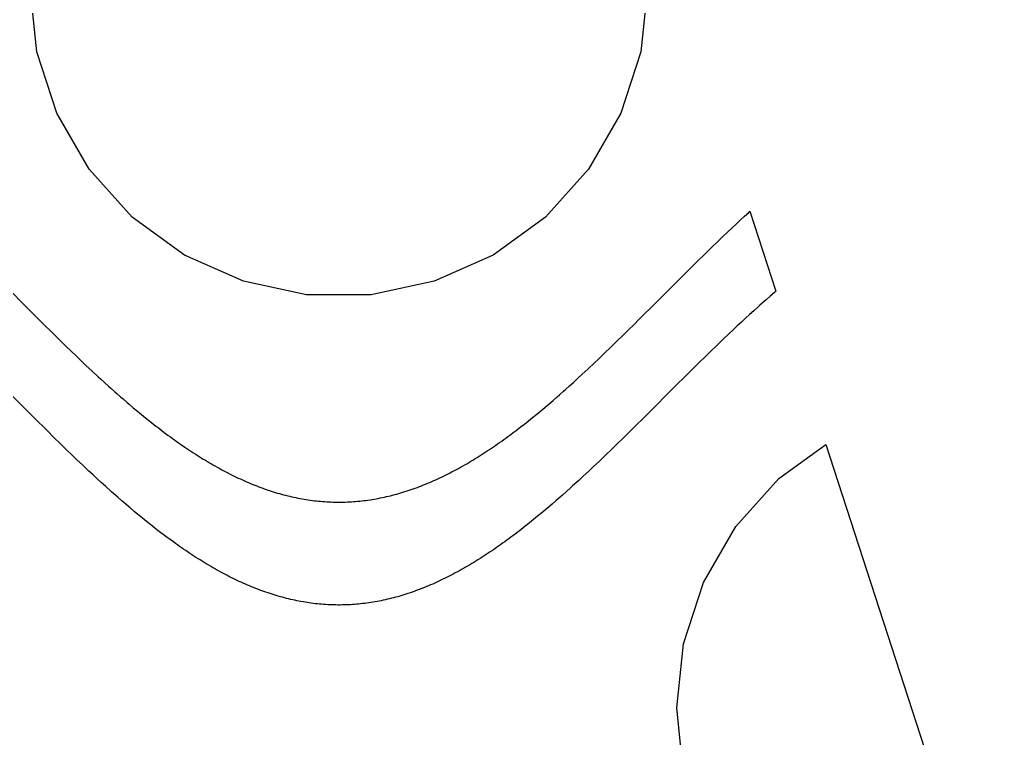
# Model space of a CAD drawing. Header units: metres. Extents: x -75 to 75, y 0 to 231.
# Drawn here: x 23.66 to 47.75, y 51.76 to 69.22 of the extents above; entities that cross this region are included whole.
import ezdxf

# ---------------------------------------------------------------- set-up
doc = ezdxf.new("R2010")
doc.units = ezdxf.units.M

msp = doc.modelspace()

# ---------------------------------------------------------------- linework, layer by layer
for p, q in [((24.0798, 68.4407), (23.9159, 70)), ((38.9159, 70), (38.752, 68.4407)), ((24.5643, 66.9495), (24.0798, 68.4407)), ((38.752, 68.4407), (38.2675, 66.9495)), ((25.3483, 65.5917), (24.5643, 66.9495)), ((38.2675, 66.9495), (37.4835, 65.5917)), ((26.3974, 64.4264), (25.3483, 65.5917)), ((37.4835, 65.5917), (36.4344, 64.4264)), ((41.3716, 64.5404), (41.4028, 64.5688)), ((41.4028, 64.5688), (42.0342, 62.6256)), ((27.6659, 63.5049), (26.3974, 64.4264)), ((36.4344, 64.4264), (35.1659, 63.5049)), ((41.0716, 64.263), (41.1716, 64.3562)), ((41.1716, 64.3562), (41.2716, 64.4487)), ((41.2716, 64.4487), (41.3716, 64.5404)), ((40.7216, 63.9314), (40.8716, 64.0745)), ((40.8716, 64.0745), (40.9716, 64.1691)), ((40.9716, 64.1691), (41.0716, 64.263)), ((40.4716, 63.6902), (40.6216, 63.8353)), ((40.6216, 63.8353), (40.7216, 63.9314)), ((40.3216, 63.544), (40.4716, 63.6902)), ((29.0983, 62.8671), (27.6659, 63.5049)), ((35.1659, 63.5049), (33.7335, 62.8671)), ((39.9216, 63.1499), (40.1216, 63.3476)), ((40.1216, 63.3476), (40.3216, 63.544)), ((39.7216, 62.9511), (39.9216, 63.1499)), ((23.1716, 62.8899), (24.0216, 62.0409)), ((30.6319, 62.5411), (29.0983, 62.8671)), ((33.7335, 62.8671), (32.1999, 62.5411)), ((39.1216, 62.3518), (39.7216, 62.9511)), ((42.0342, 62.6256), (41.9942, 62.5915)), ((32.1999, 62.5411), (30.6319, 62.5411)), ((41.7942, 62.4184), (41.7442, 62.3746)), ((41.8941, 62.5055), (41.7942, 62.4184)), ((41.9942, 62.5915), (41.8941, 62.5055)), ((38.7216, 61.9528), (39.1216, 62.3518)), ((41.4942, 62.1516), (41.3942, 62.061)), ((41.5942, 62.2415), (41.4942, 62.1516)), ((41.6442, 62.2861), (41.5942, 62.2415)), ((41.7442, 62.3746), (41.6442, 62.2861)), ((24.0216, 62.0409), (24.2216, 61.8421)), ((38.5716, 61.804), (38.7216, 61.9528)), ((41.2942, 61.9695), (41.1942, 61.8771)), ((41.3942, 62.061), (41.2942, 61.9695)), ((24.2216, 61.8421), (24.4716, 61.5952)), ((38.3216, 61.5574), (38.4716, 61.7051)), ((38.4716, 61.7051), (38.5716, 61.804)), ((40.9942, 61.6904), (40.8942, 61.5959)), ((41.0942, 61.7841), (40.9942, 61.6904)), ((41.1942, 61.8771), (41.0942, 61.7841)), ((24.4716, 61.5952), (24.6216, 61.4481)), ((24.6216, 61.4481), (24.7716, 61.302)), ((38.1716, 61.4105), (38.3216, 61.5574)), ((40.7442, 61.453), (40.5942, 61.3089)), ((40.8942, 61.5959), (40.7442, 61.453)), ((24.7716, 61.302), (24.9216, 61.1569)), ((37.8716, 61.1198), (38.0216, 61.2646)), ((38.0216, 61.2646), (38.1716, 61.4105)), ((40.5942, 61.3089), (40.4442, 61.1636)), ((24.9216, 61.1569), (25.0216, 61.0609)), ((25.0216, 61.0609), (25.1716, 60.9179)), ((37.6216, 60.8814), (37.7216, 60.9763)), ((37.7216, 60.9763), (37.8716, 61.1198)), ((40.2942, 61.0172), (40.1942, 60.919)), ((40.4442, 61.1636), (40.2942, 61.0172)), ((25.1716, 60.9179), (25.2716, 60.8234)), ((25.2716, 60.8234), (25.4216, 60.6828)), ((37.3216, 60.6007), (37.4716, 60.7402)), ((37.4716, 60.7402), (37.6216, 60.8814)), ((40.0442, 60.7713), (39.7942, 60.5234)), ((40.1942, 60.919), (40.0442, 60.7713)), ((25.4216, 60.6828), (25.5716, 60.5439)), ((25.5716, 60.5439), (25.6216, 60.498)), ((25.6216, 60.498), (25.7216, 60.4068)), ((37.1216, 60.4172), (37.2216, 60.5085)), ((37.2216, 60.5085), (37.3216, 60.6007)), ((39.7942, 60.5234), (39.6442, 60.374)), ((23.9442, 59.618), (23.1942, 60.3674)), ((25.7216, 60.4068), (25.8216, 60.3164)), ((25.8216, 60.3164), (25.8716, 60.2715)), ((25.8716, 60.2715), (25.9716, 60.1824)), ((36.8716, 60.1926), (36.9216, 60.2371)), ((36.9216, 60.2371), (37.0216, 60.3267)), ((37.0216, 60.3267), (37.1216, 60.4172)), ((39.6442, 60.374), (38.8442, 59.5748)), ((25.9716, 60.1824), (26.0216, 60.1382)), ((26.0216, 60.1382), (26.1216, 60.0506)), ((26.1216, 60.0506), (26.1716, 60.0071)), ((26.1716, 60.0071), (26.2716, 59.921)), ((36.5216, 59.888), (36.6216, 59.9738)), ((36.6216, 59.9738), (36.7216, 60.0606)), ((36.7216, 60.0606), (36.7716, 60.1044)), ((36.7716, 60.1044), (36.8716, 60.1926)), ((26.2716, 59.921), (26.3216, 59.8782)), ((26.3216, 59.8782), (26.4216, 59.7936)), ((26.4216, 59.7936), (26.5216, 59.7101)), ((36.2716, 59.6782), (36.3716, 59.7614)), ((36.3716, 59.7614), (36.4716, 59.8455)), ((36.4716, 59.8455), (36.5216, 59.888)), ((24.0942, 59.4687), (23.9442, 59.618)), ((26.5216, 59.7101), (26.5716, 59.6687)), ((26.5716, 59.6687), (26.6716, 59.5869)), ((26.6716, 59.5869), (26.7216, 59.5464)), ((26.7216, 59.5464), (26.8216, 59.4663)), ((36.0216, 59.4754), (36.0716, 59.5154)), ((36.0716, 59.5154), (36.1216, 59.5557)), ((36.1216, 59.5557), (36.2216, 59.6371)), ((36.2216, 59.6371), (36.2716, 59.6782)), ((38.8442, 59.5748), (38.5942, 59.3264)), ((24.2442, 59.3198), (24.0942, 59.4687)), ((24.3442, 59.2208), (24.2442, 59.3198)), ((26.8216, 59.4663), (26.8716, 59.4267)), ((26.8716, 59.4267), (26.9716, 59.3484)), ((26.9716, 59.3484), (27.0216, 59.3098)), ((27.0216, 59.3098), (27.1216, 59.2334)), ((35.7216, 59.2421), (35.7716, 59.2802)), ((35.7716, 59.2802), (35.8216, 59.3186)), ((35.8216, 59.3186), (35.9216, 59.3964)), ((35.9216, 59.3964), (36.0216, 59.4754)), ((38.5942, 59.3264), (38.4442, 59.1781)), ((24.4942, 59.073), (24.3442, 59.2208)), ((24.6442, 58.9261), (24.4942, 59.073)), ((27.1216, 59.2334), (27.1716, 59.1957)), ((27.1716, 59.1957), (27.2716, 59.1213)), ((27.2716, 59.1213), (27.3216, 59.0846)), ((27.3216, 59.0846), (27.3716, 59.0483)), ((27.3716, 59.0483), (27.4216, 59.0123)), ((27.4216, 59.0123), (27.5216, 58.9413)), ((35.3716, 58.9848), (35.4216, 59.0205)), ((35.4216, 59.0205), (35.4716, 59.0566)), ((35.4716, 59.0566), (35.5216, 59.0931)), ((35.5216, 59.0931), (35.5716, 59.1298)), ((35.5716, 59.1298), (35.6716, 59.2043)), ((35.6716, 59.2043), (35.7216, 59.2421)), ((38.2942, 59.0305), (38.1942, 58.9326)), ((38.4442, 59.1781), (38.2942, 59.0305)), ((24.7942, 58.7801), (24.6442, 58.9261)), ((24.9442, 58.6352), (24.7942, 58.7801)), ((27.5216, 58.9413), (27.5716, 58.9064)), ((27.5716, 58.9064), (27.6716, 58.8376)), ((27.6716, 58.8376), (27.7716, 58.7703)), ((27.7716, 58.7703), (27.8216, 58.7372)), ((35.0216, 58.7447), (35.0716, 58.7779)), ((35.0716, 58.7779), (35.1216, 58.8115)), ((35.1216, 58.8115), (35.1716, 58.8454)), ((35.1716, 58.8454), (35.2216, 58.8798)), ((35.2216, 58.8798), (35.2716, 58.9144)), ((35.2716, 58.9144), (35.3216, 58.9494)), ((35.3216, 58.9494), (35.3716, 58.9848)), ((38.0442, 58.7865), (37.8942, 58.6416)), ((38.1942, 58.9326), (38.0442, 58.7865)), ((42.1054, 58.0737), (43.2443, 58.9011)), ((43.2443, 58.9011), (47.7477, 45.0411)), ((25.0442, 58.5393), (24.9442, 58.6352)), ((25.1942, 58.3965), (25.0442, 58.5393)), ((27.8216, 58.7372), (27.8716, 58.7044)), ((27.8716, 58.7044), (27.9216, 58.672)), ((27.9216, 58.672), (27.9716, 58.6401)), ((27.9716, 58.6401), (28.0216, 58.6085)), ((28.0216, 58.6085), (28.0716, 58.5773)), ((28.0716, 58.5773), (28.1216, 58.5464)), ((28.1216, 58.5464), (28.1716, 58.5161)), ((34.6216, 58.4929), (34.6716, 58.523)), ((34.6716, 58.523), (34.7216, 58.5535)), ((34.7216, 58.5535), (34.7716, 58.5844)), ((34.7716, 58.5844), (34.8216, 58.6157)), ((34.8216, 58.6157), (34.8716, 58.6474)), ((34.8716, 58.6474), (34.9216, 58.6794)), ((34.9216, 58.6794), (34.9716, 58.7119)), ((34.9716, 58.7119), (35.0216, 58.7447)), ((37.8942, 58.6416), (37.7442, 58.4978)), ((25.3442, 58.2552), (25.1942, 58.3965)), ((28.1716, 58.5161), (28.2216, 58.486)), ((28.2216, 58.486), (28.2716, 58.4564)), ((28.2716, 58.4564), (28.3216, 58.4272)), ((28.3216, 58.4272), (28.3716, 58.3984)), ((28.3716, 58.3984), (28.4216, 58.3701)), ((28.4216, 58.3701), (28.4716, 58.3421)), ((28.4716, 58.3421), (28.5216, 58.3145)), ((28.5216, 58.3145), (28.5716, 58.2874)), ((28.5716, 58.2874), (28.6216, 58.2607)), ((34.2216, 58.2668), (34.2716, 58.2935)), ((34.2716, 58.2935), (34.3216, 58.3208)), ((34.3216, 58.3208), (34.3716, 58.3485)), ((34.3716, 58.3485), (34.4216, 58.3765)), ((34.4216, 58.3765), (34.4716, 58.405)), ((34.4716, 58.405), (34.5216, 58.4339)), ((34.5216, 58.4339), (34.5716, 58.4632)), ((34.5716, 58.4632), (34.6216, 58.4929)), ((37.5942, 58.3555), (37.4942, 58.2614)), ((37.7442, 58.4978), (37.5942, 58.3555)), ((25.4442, 58.1618), (25.3442, 58.2552)), ((25.5442, 58.0692), (25.4442, 58.1618)), ((25.6441, 57.9773), (25.5442, 58.0692)), ((28.6216, 58.2607), (28.6716, 58.2343)), ((28.6716, 58.2343), (28.7216, 58.2085)), ((28.7216, 58.2085), (28.7716, 58.1831)), ((28.7716, 58.1831), (28.8216, 58.158)), ((28.8216, 58.158), (28.8716, 58.1335)), ((28.8716, 58.1335), (28.9216, 58.1093)), ((28.9216, 58.1093), (28.9716, 58.0856)), ((28.9716, 58.0856), (29.0216, 58.0624)), ((29.0216, 58.0624), (29.0716, 58.0396)), ((33.7216, 58.0222), (33.7716, 58.0447)), ((33.7716, 58.0447), (33.8216, 58.0676)), ((33.8216, 58.0676), (33.8716, 58.091)), ((33.8716, 58.091), (33.9216, 58.1148)), ((33.9216, 58.1148), (33.9716, 58.139)), ((33.9716, 58.139), (34.0216, 58.1638)), ((34.0216, 58.1638), (34.0716, 58.1889)), ((34.0716, 58.1889), (34.1216, 58.2143)), ((34.1216, 58.2143), (34.1716, 58.2404)), ((34.1716, 58.2404), (34.2216, 58.2668)), ((37.3442, 58.1216), (37.2442, 58.0293)), ((37.4942, 58.2614), (37.3442, 58.1216)), ((41.0562, 56.9084), (42.1054, 58.0737)), ((25.7442, 57.8863), (25.6441, 57.9773)), ((25.8942, 57.7513), (25.7442, 57.8863)), ((29.0716, 58.0396), (29.1216, 58.0171)), ((29.1216, 58.0171), (29.1716, 57.9952)), ((29.1716, 57.9952), (29.2216, 57.9738)), ((29.2216, 57.9738), (29.2716, 57.9527)), ((29.2716, 57.9527), (29.3216, 57.9322)), ((29.3216, 57.9322), (29.3716, 57.9121)), ((29.3716, 57.9121), (29.4216, 57.8925)), ((29.4216, 57.8925), (29.4716, 57.8732)), ((29.4716, 57.8732), (29.5216, 57.8545)), ((29.5216, 57.8545), (29.5716, 57.8362)), ((29.5716, 57.8362), (29.6216, 57.8185)), ((29.6216, 57.8185), (29.6716, 57.8011)), ((29.6716, 57.8011), (29.7216, 57.7843)), ((33.1216, 57.7881), (33.1716, 57.8051)), ((33.1716, 57.8051), (33.2216, 57.8225)), ((33.2216, 57.8225), (33.2716, 57.8404)), ((33.2716, 57.8404), (33.3216, 57.8587)), ((33.3216, 57.8587), (33.3716, 57.8776)), ((33.3716, 57.8776), (33.4216, 57.8969)), ((33.4216, 57.8969), (33.4716, 57.9166)), ((33.4716, 57.9166), (33.5216, 57.9369)), ((33.5216, 57.9369), (33.5716, 57.9575)), ((33.5716, 57.9575), (33.6216, 57.9787)), ((33.6216, 57.9787), (33.6716, 58.0003)), ((33.6716, 58.0003), (33.7216, 58.0222)), ((37.0442, 57.8471), (36.9442, 57.7573)), ((37.0942, 57.8923), (37.0442, 57.8471)), ((37.1942, 57.9834), (37.0942, 57.8923)), ((37.2442, 58.0293), (37.1942, 57.9834)), ((25.9942, 57.6624), (25.8942, 57.7513)), ((26.0442, 57.6184), (25.9942, 57.6624)), ((26.1442, 57.5309), (26.0442, 57.6184)), ((29.7216, 57.7843), (29.7716, 57.7679)), ((29.7716, 57.7679), (29.8216, 57.752)), ((29.8216, 57.752), (29.8716, 57.7365)), ((29.8716, 57.7365), (29.9216, 57.7216)), ((29.9216, 57.7216), (29.9716, 57.7071)), ((29.9716, 57.7071), (30.0216, 57.6931)), ((30.0216, 57.6931), (30.0716, 57.6796)), ((30.0716, 57.6796), (30.1216, 57.6665)), ((30.1216, 57.6665), (30.1716, 57.654)), ((30.1716, 57.654), (30.2216, 57.6419)), ((30.2216, 57.6419), (30.2716, 57.6303)), ((30.2716, 57.6303), (30.3216, 57.6192)), ((30.3216, 57.6192), (30.3716, 57.6086)), ((30.3716, 57.6086), (30.4216, 57.5985)), ((30.4216, 57.5985), (30.4716, 57.5889)), ((30.4716, 57.5889), (30.5216, 57.5797)), ((30.5216, 57.5797), (30.5716, 57.5711)), ((30.5716, 57.5711), (30.6216, 57.5629)), ((30.6216, 57.5629), (30.6716, 57.5552)), ((32.1716, 57.557), (32.2216, 57.5648)), ((32.2216, 57.5648), (32.2716, 57.573)), ((32.2716, 57.573), (32.3216, 57.5818)), ((32.3216, 57.5818), (32.3716, 57.591)), ((32.3716, 57.591), (32.4216, 57.6008)), ((32.4216, 57.6008), (32.4716, 57.611)), ((32.4716, 57.611), (32.5216, 57.6218)), ((32.5216, 57.6218), (32.5716, 57.633)), ((32.5716, 57.633), (32.6216, 57.6447)), ((32.6216, 57.6447), (32.6716, 57.6569)), ((32.6716, 57.6569), (32.7216, 57.6695)), ((32.7216, 57.6695), (32.7716, 57.6826)), ((32.7716, 57.6826), (32.8216, 57.6963)), ((32.8216, 57.6963), (32.8716, 57.7104)), ((32.8716, 57.7104), (32.9216, 57.725)), ((32.9216, 57.725), (32.9716, 57.74)), ((32.9716, 57.74), (33.0216, 57.7556)), ((33.0216, 57.7556), (33.0716, 57.7716)), ((33.0716, 57.7716), (33.1216, 57.7881)), ((36.7942, 57.6242), (36.6942, 57.5367)), ((36.8442, 57.6684), (36.7942, 57.6242)), ((36.9442, 57.7573), (36.8442, 57.6684)), ((26.1942, 57.4876), (26.1442, 57.5309)), ((26.2442, 57.4445), (26.1942, 57.4876)), ((26.3442, 57.359), (26.2442, 57.4445)), ((26.4442, 57.2746), (26.3442, 57.359)), ((30.6716, 57.5552), (30.7216, 57.5481)), ((30.7216, 57.5481), (30.7716, 57.5414)), ((30.7716, 57.5414), (30.8216, 57.5352)), ((30.8216, 57.5352), (30.8716, 57.5295)), ((30.8716, 57.5295), (30.9216, 57.5243)), ((30.9216, 57.5243), (30.9716, 57.5197)), ((30.9716, 57.5197), (31.0216, 57.5155)), ((31.0216, 57.5155), (31.0716, 57.5118)), ((31.0716, 57.5118), (31.1216, 57.5086)), ((31.1216, 57.5086), (31.1716, 57.506)), ((31.1716, 57.506), (31.2216, 57.5037)), ((31.2216, 57.5037), (31.2716, 57.5021)), ((31.2716, 57.5021), (31.3216, 57.5008)), ((31.3216, 57.5008), (31.3716, 57.5002)), ((31.3716, 57.5002), (31.4216, 57.5)), ((31.4216, 57.5), (31.4716, 57.5003)), ((31.4716, 57.5003), (31.5216, 57.5011)), ((31.5216, 57.5011), (31.5716, 57.5024)), ((31.5716, 57.5024), (31.6216, 57.5042)), ((31.6216, 57.5042), (31.6716, 57.5065)), ((31.6716, 57.5065), (31.7216, 57.5093)), ((31.7216, 57.5093), (31.7716, 57.5126)), ((31.7716, 57.5126), (31.8216, 57.5164)), ((31.8216, 57.5164), (31.8716, 57.5208)), ((31.8716, 57.5208), (31.9216, 57.5255)), ((31.9216, 57.5255), (31.9716, 57.5308)), ((31.9716, 57.5308), (32.0216, 57.5366)), ((32.0216, 57.5366), (32.0716, 57.5429)), ((32.0716, 57.5429), (32.1216, 57.5497)), ((32.1216, 57.5497), (32.1716, 57.557)), ((36.4942, 57.3647), (36.3942, 57.2803)), ((36.5942, 57.4502), (36.4942, 57.3647)), ((36.6942, 57.5367), (36.5942, 57.4502)), ((26.4942, 57.2329), (26.4442, 57.2746)), ((26.5942, 57.1501), (26.4942, 57.2329)), ((26.6942, 57.0686), (26.5942, 57.1501)), ((36.2442, 57.1556), (36.1442, 57.074)), ((36.3442, 57.2384), (36.2442, 57.1556)), ((36.3942, 57.2803), (36.3442, 57.2384)), ((26.7442, 57.0282), (26.6942, 57.0686)), ((26.8442, 56.9484), (26.7442, 57.0282)), ((26.8941, 56.909), (26.8442, 56.9484)), ((26.9442, 56.8697), (26.8941, 56.909)), ((26.9942, 56.8309), (26.9442, 56.8697)), ((35.8442, 56.8361), (35.7942, 56.7976)), ((35.9442, 56.9141), (35.8442, 56.8361)), ((35.9942, 56.9537), (35.9442, 56.9141)), ((36.0942, 57.0335), (35.9942, 56.9537)), ((36.1442, 57.074), (36.0942, 57.0335)), ((40.2723, 55.5505), (41.0562, 56.9084)), ((27.0942, 56.7542), (26.9942, 56.8309)), ((27.1442, 56.7164), (27.0942, 56.7542)), ((27.2442, 56.6416), (27.1442, 56.7164)), ((27.2942, 56.6048), (27.2442, 56.6416)), ((27.3942, 56.532), (27.2942, 56.6048)), ((35.5442, 56.6096), (35.4942, 56.573)), ((35.5942, 56.6466), (35.5442, 56.6096)), ((35.6441, 56.6838), (35.5942, 56.6466)), ((35.6942, 56.7214), (35.6441, 56.6838)), ((35.7442, 56.7593), (35.6942, 56.7214)), ((35.7942, 56.7976), (35.7442, 56.7593)), ((27.4442, 56.4961), (27.3942, 56.532)), ((27.4942, 56.4606), (27.4442, 56.4961)), ((27.5442, 56.4256), (27.4942, 56.4606)), ((27.5942, 56.3908), (27.5442, 56.4256)), ((27.6442, 56.3564), (27.5942, 56.3908)), ((27.6942, 56.3223), (27.6442, 56.3564)), ((35.1942, 56.3609), (35.1442, 56.3268)), ((35.2442, 56.3953), (35.1942, 56.3609)), ((35.2942, 56.4302), (35.2442, 56.3953)), ((35.3442, 56.4654), (35.2942, 56.4302)), ((35.3942, 56.5009), (35.3442, 56.4654)), ((35.4442, 56.5368), (35.3942, 56.5009)), ((35.4942, 56.573), (35.4442, 56.5368)), ((27.7942, 56.2553), (27.6942, 56.3223)), ((27.8442, 56.2223), (27.7942, 56.2553)), ((27.8942, 56.1897), (27.8442, 56.2223)), ((27.9442, 56.1575), (27.8942, 56.1897)), ((27.9942, 56.1258), (27.9442, 56.1575)), ((28.0442, 56.0944), (27.9942, 56.1258)), ((34.8442, 56.13), (34.7942, 56.0985)), ((34.8942, 56.1618), (34.8442, 56.13)), ((34.9942, 56.2267), (34.8942, 56.1618)), ((35.0942, 56.293), (34.9942, 56.2267)), ((35.1442, 56.3268), (35.0942, 56.293)), ((28.0942, 56.0633), (28.0442, 56.0944)), ((28.1441, 56.0327), (28.0942, 56.0633)), ((28.1942, 56.0024), (28.1441, 56.0327)), ((28.2442, 55.9726), (28.1942, 56.0024)), ((28.2942, 55.9432), (28.2442, 55.9726)), ((28.3442, 55.9142), (28.2942, 55.9432)), ((28.3942, 55.8855), (28.3442, 55.9142)), ((28.4442, 55.8574), (28.3942, 55.8855)), ((34.4442, 55.8894), (34.3941, 55.8611)), ((34.4942, 55.918), (34.4442, 55.8894)), ((34.5442, 55.9471), (34.4942, 55.918)), ((34.5942, 55.9766), (34.5442, 55.9471)), ((34.6442, 56.0065), (34.5942, 55.9766)), ((34.6942, 56.0368), (34.6442, 56.0065)), ((34.7442, 56.0674), (34.6942, 56.0368)), ((34.7942, 56.0985), (34.7442, 56.0674)), ((28.4942, 55.8295), (28.4442, 55.8574)), ((28.5442, 55.8022), (28.4942, 55.8295)), ((28.5942, 55.7752), (28.5442, 55.8022)), ((28.6442, 55.7487), (28.5942, 55.7752)), ((28.6942, 55.7226), (28.6442, 55.7487)), ((28.7442, 55.6969), (28.6942, 55.7226)), ((28.7942, 55.6717), (28.7442, 55.6969)), ((28.8442, 55.6469), (28.7942, 55.6717)), ((28.8942, 55.6225), (28.8442, 55.6469)), ((33.9942, 55.6502), (33.9442, 55.6257)), ((34.0442, 55.675), (33.9942, 55.6502)), ((34.0942, 55.7003), (34.0442, 55.675)), ((34.1442, 55.7261), (34.0942, 55.7003)), ((34.1942, 55.7522), (34.1442, 55.7261)), ((34.2442, 55.7788), (34.1942, 55.7522)), ((34.2942, 55.8058), (34.2442, 55.7788)), ((34.3442, 55.8332), (34.2942, 55.8058)), ((34.3941, 55.8611), (34.3442, 55.8332)), ((28.9442, 55.5985), (28.8942, 55.6225)), ((28.9942, 55.575), (28.9442, 55.5985)), ((29.0442, 55.552), (28.9942, 55.575)), ((29.0942, 55.5293), (29.0442, 55.552)), ((29.1442, 55.5072), (29.0942, 55.5293)), ((29.1942, 55.4855), (29.1442, 55.5072)), ((29.2442, 55.4642), (29.1942, 55.4855)), ((29.2942, 55.4434), (29.2442, 55.4642)), ((29.3442, 55.423), (29.2942, 55.4434)), ((29.3941, 55.4031), (29.3442, 55.423)), ((29.4442, 55.3837), (29.3941, 55.4031)), ((33.4442, 55.4057), (33.3942, 55.3863)), ((33.4942, 55.4257), (33.4442, 55.4057)), ((33.5442, 55.4462), (33.4942, 55.4257)), ((33.5942, 55.467), (33.5442, 55.4462)), ((33.6442, 55.4884), (33.5942, 55.467)), ((33.6942, 55.5101), (33.6442, 55.4884)), ((33.7442, 55.5324), (33.6942, 55.5101)), ((33.7942, 55.555), (33.7442, 55.5324)), ((33.8442, 55.5782), (33.7942, 55.555)), ((33.8942, 55.6017), (33.8442, 55.5782)), ((33.9442, 55.6257), (33.8942, 55.6017)), ((39.7878, 54.0594), (40.2723, 55.5505)), ((29.4942, 55.3647), (29.4442, 55.3837)), ((29.5442, 55.3462), (29.4942, 55.3647)), ((29.5942, 55.3281), (29.5442, 55.3462)), ((29.6442, 55.3106), (29.5942, 55.3281)), ((29.6942, 55.2934), (29.6442, 55.3106)), ((29.7442, 55.2768), (29.6942, 55.2934)), ((29.7942, 55.2606), (29.7442, 55.2768)), ((29.8442, 55.245), (29.7942, 55.2606)), ((29.8942, 55.2297), (29.8442, 55.245)), ((29.9442, 55.215), (29.8942, 55.2297)), ((29.9942, 55.2007), (29.9442, 55.215)), ((30.0442, 55.1869), (29.9942, 55.2007)), ((30.0942, 55.1736), (30.0442, 55.1869)), ((30.1442, 55.1608), (30.0942, 55.1736)), ((30.1942, 55.1485), (30.1442, 55.1608)), ((32.6442, 55.1501), (32.5942, 55.1382)), ((32.6942, 55.1625), (32.6442, 55.1501)), ((32.7442, 55.1754), (32.6942, 55.1625)), ((32.7942, 55.1888), (32.7442, 55.1754)), ((32.8442, 55.2026), (32.7942, 55.1888)), ((32.8942, 55.2169), (32.8442, 55.2026)), ((32.9442, 55.2317), (32.8942, 55.2169)), ((32.9942, 55.247), (32.9442, 55.2317)), ((33.0442, 55.2628), (32.9942, 55.247)), ((33.0942, 55.279), (33.0442, 55.2628)), ((33.1441, 55.2957), (33.0942, 55.279)), ((33.1942, 55.3129), (33.1441, 55.2957)), ((33.2442, 55.3305), (33.1942, 55.3129)), ((33.2942, 55.3487), (33.2442, 55.3305)), ((33.3442, 55.3672), (33.2942, 55.3487)), ((33.3942, 55.3863), (33.3442, 55.3672)), ((30.2442, 55.1366), (30.1942, 55.1485)), ((30.2942, 55.1253), (30.2442, 55.1366)), ((30.3442, 55.1144), (30.2942, 55.1253)), ((30.3942, 55.104), (30.3442, 55.1144)), ((30.4442, 55.0941), (30.3942, 55.104)), ((30.4942, 55.0847), (30.4442, 55.0941)), ((30.5442, 55.0758), (30.4942, 55.0847)), ((30.5942, 55.0673), (30.5442, 55.0758)), ((30.6441, 55.0594), (30.5942, 55.0673)), ((30.6942, 55.052), (30.6441, 55.0594)), ((30.7442, 55.045), (30.6942, 55.052)), ((30.7942, 55.0385), (30.7442, 55.045)), ((30.8442, 55.0326), (30.7942, 55.0385)), ((30.8942, 55.0272), (30.8442, 55.0326)), ((30.9442, 55.0222), (30.8942, 55.0272)), ((30.9942, 55.0177), (30.9442, 55.0222)), ((31.0442, 55.0137), (30.9942, 55.0177)), ((31.0942, 55.0103), (31.0442, 55.0137)), ((31.1442, 55.0073), (31.0942, 55.0103)), ((31.1942, 55.0049), (31.1442, 55.0073)), ((31.2442, 55.0029), (31.1942, 55.0049)), ((31.2942, 55.0014), (31.2442, 55.0029)), ((31.3442, 55.0005), (31.2942, 55.0014)), ((31.3942, 55), (31.3442, 55.0005)), ((31.4442, 55.0001), (31.3942, 55)), ((31.4942, 55.0006), (31.4442, 55.0001)), ((31.5442, 55.0016), (31.4942, 55.0006)), ((31.5942, 55.0031), (31.5442, 55.0016)), ((31.6442, 55.0052), (31.5942, 55.0031)), ((31.6942, 55.0077), (31.6442, 55.0052)), ((31.7442, 55.0108), (31.6942, 55.0077)), ((31.7942, 55.0143), (31.7442, 55.0108)), ((31.8442, 55.0183), (31.7942, 55.0143)), ((31.8941, 55.0228), (31.8442, 55.0183)), ((31.9442, 55.0278), (31.8941, 55.0228)), ((31.9942, 55.0333), (31.9442, 55.0278)), ((32.0442, 55.0394), (31.9942, 55.0333)), ((32.0942, 55.0459), (32.0442, 55.0394)), ((32.1442, 55.0529), (32.0942, 55.0459)), ((32.1942, 55.0604), (32.1442, 55.0529)), ((32.2442, 55.0684), (32.1942, 55.0604)), ((32.2942, 55.0769), (32.2442, 55.0684)), ((32.3442, 55.0859), (32.2942, 55.0769)), ((32.3942, 55.0954), (32.3442, 55.0859)), ((32.4442, 55.1054), (32.3942, 55.0954)), ((32.4942, 55.1158), (32.4442, 55.1054)), ((32.5442, 55.1267), (32.4942, 55.1158)), ((32.5942, 55.1382), (32.5442, 55.1267)), ((39.6239, 52.5), (39.7878, 54.0594)), ((39.7878, 50.9407), (39.6239, 52.5))]:
    msp.add_line(p, q)

doc.saveas('drawing.dxf')
